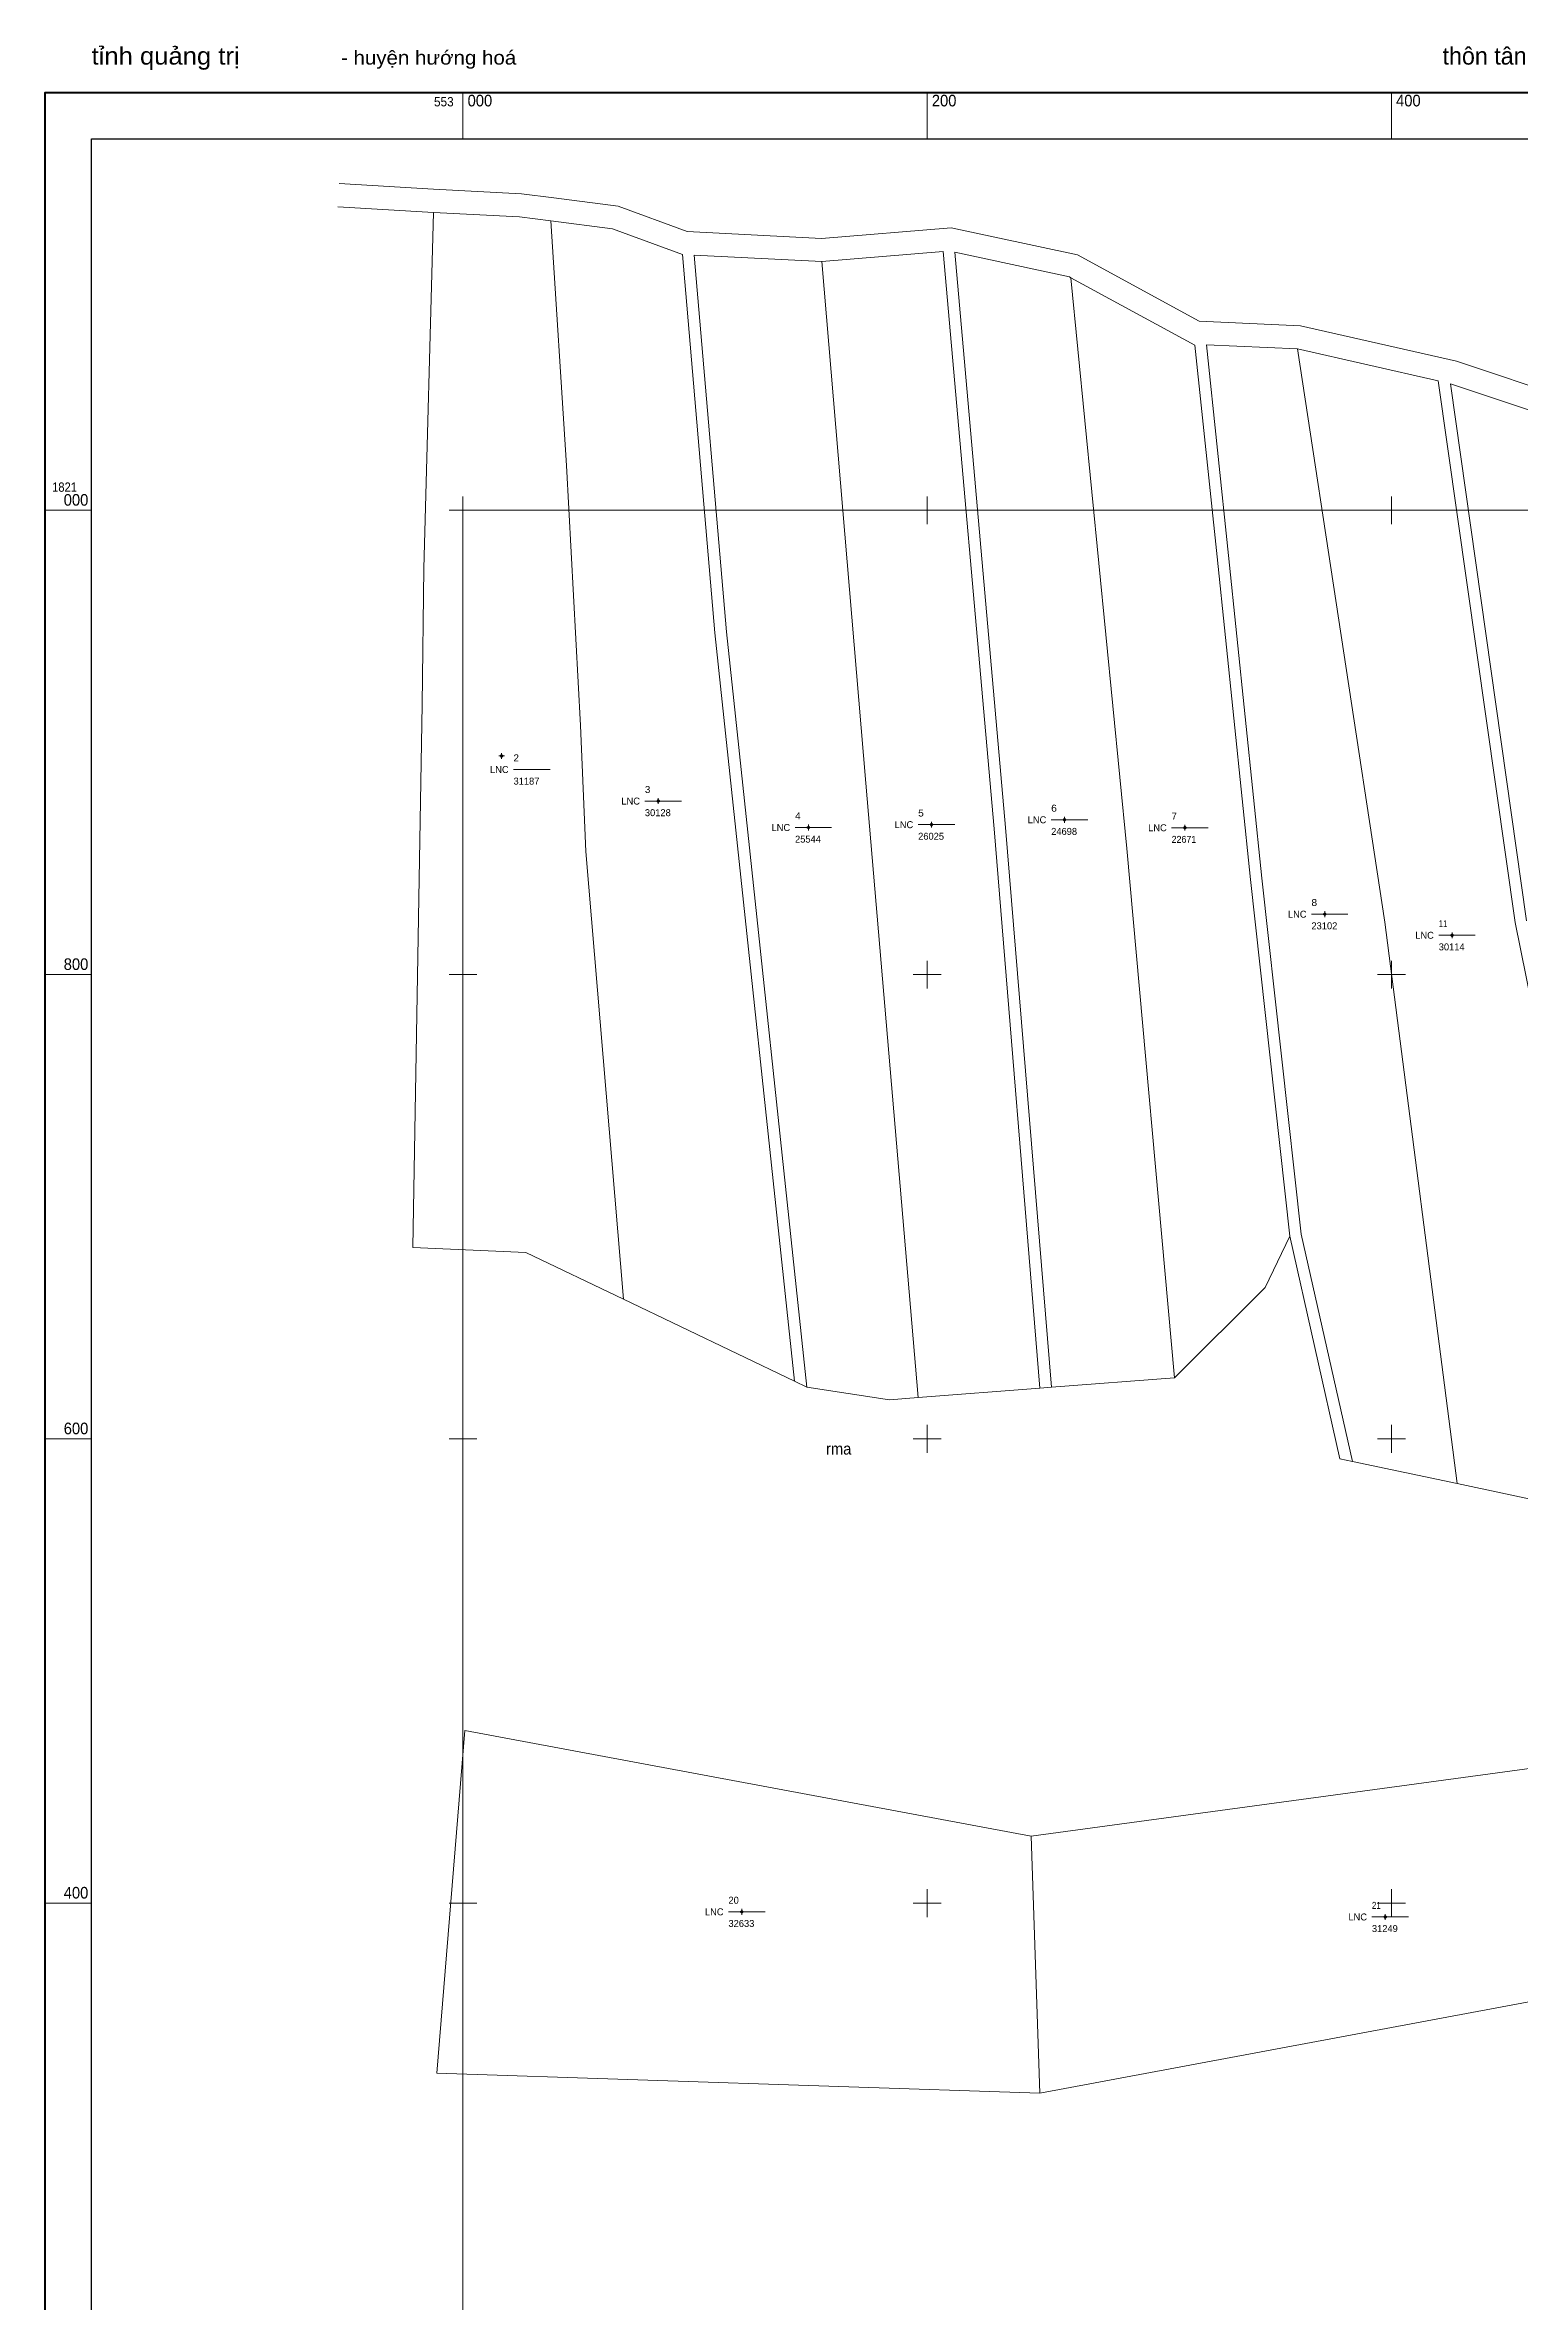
# Model space of a CAD drawing. Header units: metres. Extents: x 552820 to 554180, y 1819712 to 1821252.
# Drawn here: x 552820 to 553456, y 1820228 to 1821200 of the extents above; entities that cross this region are included whole.
import ezdxf
from ezdxf.enums import TextEntityAlignment as Align

# ---------------------------------------------------------------- set-up
doc = ezdxf.new("R2010")
doc.units = ezdxf.units.M
doc.header["$LTSCALE"] = 1.2
for name, color, linetype, lineweight in [('1', 7, 'Continuous', 13), ('10', 7, 'Continuous', 13), ('22', 7, 'Continuous', 13), ('23', 7, 'Continuous', 13), ('50', 7, 'Continuous', 13), ('51', 7, 'Continuous', 13), ('63', 7, 'Continuous', 13)]:
    doc.layers.add(name, color=color, linetype=linetype, lineweight=lineweight)

msp = doc.modelspace()

# ---------------------------------------------------------------- hatches: boundary and pattern name
at = {"layer": '51'}
for points in [[(553016.8, 1820894.21, 1), (553016.5, 1820894.21, 1)], [(553084.28, 1820874.75, 1), (553083.98, 1820874.75, 1)], [(553202, 1820864.59, 1), (553201.7, 1820864.59, 1)], [(553259.32, 1820866.69, 1), (553259.02, 1820866.69, 1)], [(553148.97, 1820863.36, 1), (553148.67, 1820863.36, 1)], [(553311.21, 1820863.26, 1), (553310.91, 1820863.26, 1)], [(553371.44, 1820826.02, 1), (553371.14, 1820826.02, 1)], [(553426.29, 1820816.94, 1), (553425.99, 1820816.94, 1)], [(553120.28, 1820396.27, 1), (553119.98, 1820396.27, 1)], [(553397.5, 1820394.06, 1), (553397.2, 1820394.06, 1)]]:
    msp.add_hatch(color=256, dxfattribs=at).paths.add_polyline_path(points)

# ---------------------------------------------------------------- linework, layer by layer
at = {"layer": '1'}
for p, q in [((552987.24, 1821138.32), (552946.73, 1821140.73)), ((552987.33, 1821128.3), (552946.14, 1821130.75))]:
    msp.add_line(p, q, dxfattribs=at)
at = {"layer": '10'}
for p, q in [((553154.4, 1821117.16), (553096.57, 1821120.09)), ((553154.4, 1821117.16), (553210.3, 1821121.74)), ((553264.82, 1821110.01), (553210.3, 1821121.74)), ((553154.56, 1821107.14), (553173.5, 1820882.52)), ((553317.22, 1821081.46), (553264.82, 1821110.01)), ((553261.95, 1821100.19), (553286.06, 1820854.27)), ((553360.84, 1821079.54), (553317.22, 1821081.46)), ((553428.08, 1821064.18), (553360.84, 1821079.54)), ((553359.48, 1821069.59), (553320.27, 1821071.32)), ((553420.19, 1821055.72), (553359.48, 1821069.59)), ((553480.71, 1821046.59), (553428.08, 1821064.18)), ((553420.19, 1821055.72), (553453.3, 1820822.39)), ((552978.42, 1820682.5), (552982.49, 1820916.4)), ((553148.15, 1820622.26), (553116.69, 1820918.02)), ((553253.49, 1820622.22), (553233.81, 1820863.3)), ((553286.06, 1820854.27), (553306.53, 1820626.34)), ((553253.49, 1820622.22), (553306.53, 1820626.34)), ((553383.19, 1820590.32), (553428.35, 1820580.73)), ((553248.57, 1820318.2), (553244.73, 1820428.85))]:
    msp.add_line(p, q, dxfattribs=at)
for points in [[(553039.1, 1821134.62), (553025.25, 1821136.39), (552987.24, 1821138.32)], [(552987.33, 1821128.3), (552983.21, 1820974.89), (552982.49, 1820916.4)], [(553037.83, 1821124.7), (553024.36, 1821126.42), (552987.33, 1821128.3)], [(553039.1, 1821134.62), (553066.82, 1821131.08), (553096.57, 1821120.09)], [(553037.83, 1821124.7), (553044.62, 1821019.32), (553050.66, 1820907.36), (553052.91, 1820853.06), (553069.13, 1820660.12)], [(553037.83, 1821124.7), (553064.42, 1821121.3), (553094.57, 1821110.17), (553108.53, 1820947.18), (553111.72, 1820917.49)], [(553154.56, 1821107.14), (553099.61, 1821109.92), (553113.51, 1820947.64), (553116.69, 1820918.02)], [(553154.56, 1821107.14), (553206.87, 1821111.42), (553228.83, 1820862.86)], [(553261.95, 1821100.19), (553261.32, 1821100.53), (553211.91, 1821111.16), (553233.81, 1820863.3)], [(553356.21, 1820687.32), (553339.26, 1820841.01), (553324.9, 1820979.99), (553315.26, 1821071.15), (553261.95, 1821100.19)], [(553383.19, 1820590.32), (553361.15, 1820688.16), (553344.23, 1820841.56), (553329.87, 1820980.52), (553320.27, 1821071.32)], [(553359.48, 1821069.59), (553397.17, 1820822.53), (553428.35, 1820580.73)], [(553478.49, 1821036.79), (553425.41, 1821054.53), (553458.23, 1820823.23)], [(552978.42, 1820682.5), (553027.08, 1820680.26), (553069.13, 1820660.12), (553142.85, 1820624.8), (553111.72, 1820917.49)], [(553173.5, 1820882.52), (553196.17, 1820617.77), (553248.51, 1820621.84), (553228.83, 1820862.86)], [(553428.35, 1820580.73), (553505.66, 1820564.3), (553453.3, 1820822.39)], [(553356.21, 1820687.32), (553345.59, 1820665.16), (553306.53, 1820626.34)], [(553196.17, 1820617.77), (553183.76, 1820616.81), (553148.15, 1820622.26)], [(553244.73, 1820428.85), (553000.81, 1820474.35), (552988.71, 1820326.78), (553248.57, 1820318.2)], [(553244.73, 1820428.85), (553547.21, 1820469.94), (553549.19, 1820374.27), (553248.57, 1820318.2)]]:
    msp.add_lwpolyline(points, dxfattribs=at)
at = {"layer": '22'}
for p, q in [((553356.21, 1820687.32), (553377.8, 1820591.47)), ((553142.85, 1820624.8), (553148.15, 1820622.26)), ((553248.51, 1820621.84), (553253.49, 1820622.22)), ((553377.8, 1820591.47), (553383.19, 1820590.32))]:
    msp.add_line(p, q, dxfattribs=at)
at = {"layer": '23'}
for p, q in [((553000, 1820000), (553000, 1821000)), ((553000, 1821000), (554000, 1821000))]:
    msp.add_line(p, q, dxfattribs=at)
at = {"layer": '50'}
for p, q in [((553021.79, 1820888.35), (553037.54, 1820888.35)), ((553078.38, 1820874.75), (553094.13, 1820874.75)), ((553196.1, 1820864.59), (553211.85, 1820864.59)), ((553253.42, 1820866.69), (553269.17, 1820866.69)), ((553143.07, 1820863.36), (553158.82, 1820863.36)), ((553305.31, 1820863.26), (553321.06, 1820863.26)), ((553365.54, 1820826.02), (553381.29, 1820826.02)), ((553420.39, 1820816.94), (553436.14, 1820816.94)), ((553114.38, 1820396.27), (553130.13, 1820396.27)), ((553391.6, 1820394.06), (553407.35, 1820394.06))]:
    msp.add_line(p, q, dxfattribs=at)
at = {"layer": '51'}
for p, q in [((553016.02, 1820894.21), (553015.4, 1820894.21)), ((553016.65, 1820895.46), (553016.65, 1820894.84)), ((553016.65, 1820893.58), (553016.65, 1820892.96)), ((553017.9, 1820894.21), (553017.28, 1820894.21)), ((553083.5, 1820874.75), (553082.88, 1820874.75)), ((553084.13, 1820876), (553084.13, 1820875.38)), ((553084.13, 1820874.12), (553084.13, 1820873.5)), ((553085.38, 1820874.75), (553084.76, 1820874.75)), ((553148.82, 1820864.61), (553148.82, 1820863.98)), ((553201.22, 1820864.59), (553200.6, 1820864.59)), ((553201.85, 1820865.84), (553201.85, 1820865.22)), ((553201.85, 1820863.96), (553201.85, 1820863.34)), ((553203.1, 1820864.59), (553202.48, 1820864.59)), ((553258.55, 1820866.69), (553257.92, 1820866.69)), ((553259.17, 1820867.94), (553259.17, 1820867.32)), ((553259.17, 1820866.06), (553259.17, 1820865.44)), ((553260.42, 1820866.69), (553259.8, 1820866.69)), ((553311.06, 1820864.51), (553311.06, 1820863.88)), ((553148.19, 1820863.36), (553147.57, 1820863.36)), ((553148.82, 1820862.74), (553148.82, 1820862.11)), ((553150.07, 1820863.36), (553149.44, 1820863.36)), ((553310.44, 1820863.26), (553309.81, 1820863.26)), ((553311.06, 1820862.64), (553311.06, 1820862.01)), ((553312.31, 1820863.26), (553311.69, 1820863.26)), ((553370.66, 1820826.02), (553370.04, 1820826.02)), ((553371.29, 1820827.27), (553371.29, 1820826.64)), ((553371.29, 1820825.4), (553371.29, 1820824.77)), ((553372.54, 1820826.02), (553371.92, 1820826.02)), ((553425.52, 1820816.94), (553424.89, 1820816.94)), ((553426.14, 1820818.19), (553426.14, 1820817.56)), ((553426.14, 1820816.32), (553426.14, 1820815.69)), ((553427.39, 1820816.94), (553426.76, 1820816.94)), ((553120.13, 1820397.52), (553120.13, 1820396.9)), ((553119.5, 1820396.27), (553118.88, 1820396.27)), ((553120.13, 1820395.64), (553120.13, 1820395.02)), ((553121.38, 1820396.27), (553120.76, 1820396.27)), ((553396.72, 1820394.06), (553396.1, 1820394.06)), ((553397.35, 1820395.31), (553397.35, 1820394.68)), ((553397.35, 1820393.44), (553397.35, 1820392.81)), ((553398.6, 1820394.06), (553397.98, 1820394.06))]:
    msp.add_line(p, q, dxfattribs=at)
for points in [[(553016.65, 1820894.84), (553016.02, 1820894.21), (553016.65, 1820893.58), (553017.28, 1820894.21)], [(553084.13, 1820875.38), (553083.5, 1820874.75), (553084.13, 1820874.12), (553084.76, 1820874.75)], [(553148.82, 1820863.98), (553148.19, 1820863.36), (553148.82, 1820862.74), (553149.44, 1820863.36)], [(553201.85, 1820865.22), (553201.22, 1820864.59), (553201.85, 1820863.96), (553202.48, 1820864.59)], [(553259.17, 1820867.32), (553258.55, 1820866.69), (553259.17, 1820866.06), (553259.8, 1820866.69)], [(553311.06, 1820863.88), (553310.44, 1820863.26), (553311.06, 1820862.64), (553311.69, 1820863.26)], [(553371.29, 1820826.64), (553370.66, 1820826.02), (553371.29, 1820825.4), (553371.92, 1820826.02)], [(553426.14, 1820817.56), (553425.52, 1820816.94), (553426.14, 1820816.32), (553426.76, 1820816.94)], [(553120.13, 1820396.9), (553119.5, 1820396.27), (553120.13, 1820395.64), (553120.76, 1820396.27)], [(553397.35, 1820394.68), (553396.72, 1820394.06), (553397.35, 1820393.44), (553397.98, 1820394.06)]]:
    msp.add_lwpolyline(points, close=True, dxfattribs=at)
for centre in [(553016.65, 1820894.21), (553084.13, 1820874.75), (553201.85, 1820864.59), (553259.17, 1820866.69), (553148.82, 1820863.36), (553311.06, 1820863.26), (553371.29, 1820826.02), (553426.14, 1820816.94), (553120.13, 1820396.27), (553397.35, 1820394.06)]:
    msp.add_circle(centre, 0.15, dxfattribs=at)
at = {"layer": '63'}
for p, q in [((553000, 1821160), (553000, 1821180)), ((553200, 1821160), (553200, 1821180)), ((553400, 1821160), (553400, 1821180)), ((552820, 1821000), (552840, 1821000)), ((552994, 1821000), (553006, 1821000)), ((553000, 1820994), (553000, 1821006)), ((553194, 1821000), (553206, 1821000)), ((553200, 1820994), (553200, 1821006)), ((553394, 1821000), (553406, 1821000)), ((553400, 1820994), (553400, 1821006)), ((553000, 1820794), (553000, 1820806)), ((553200, 1820794), (553200, 1820806)), ((553400, 1820794), (553400, 1820806)), ((552820, 1820800), (552840, 1820800)), ((552994, 1820800), (553006, 1820800)), ((553194, 1820800), (553206, 1820800)), ((553394, 1820800), (553406, 1820800)), ((553000, 1820594), (553000, 1820606)), ((553200, 1820594), (553200, 1820606)), ((553400, 1820594), (553400, 1820606)), ((552820, 1820600), (552840, 1820600)), ((552994, 1820600), (553006, 1820600)), ((553194, 1820600), (553206, 1820600)), ((553394, 1820600), (553406, 1820600)), ((552820, 1820400), (552840, 1820400)), ((552994, 1820400), (553006, 1820400)), ((553000, 1820394), (553000, 1820406)), ((553194, 1820400), (553206, 1820400)), ((553200, 1820394), (553200, 1820406)), ((553394, 1820400), (553406, 1820400)), ((553400, 1820394), (553400, 1820406))]:
    msp.add_line(p, q, dxfattribs=at)
at = {"layer": '63', "lineweight": 40}
msp.add_lwpolyline([(552820, 1819820), (552820, 1821180), (554180, 1821180), (554180, 1819820)], close=True, dxfattribs=at)
at = {"layer": '63', "lineweight": 25}
msp.add_lwpolyline([(552840, 1819840), (552840, 1821160), (554160, 1821160), (554160, 1819840)], close=True, dxfattribs=at)

# ---------------------------------------------------------------- texts
at = {"layer": '22', "width": 0.95}
msp.add_text('rma', height=5, dxfattribs=at).set_placement((553161.86, 1820593.26), align=Align.CENTER)
at = {"layer": '50'}
for s, width, p in [('2', 1.05, (553021.79, 1820891.85)), ('3', 1.05, (553078.38, 1820878.25)), ('4', 1.1, (553143.07, 1820866.86)), ('5', 1.1, (553196.1, 1820868.09)), ('6', 1.1, (553253.42, 1820870.19)), ('22671', 0.95, (553305.31, 1820856.76)), ('8', 1.1, (553365.54, 1820829.52)), ('11', 0.85, (553420.39, 1820820.44)), ('21', 0.85, (553391.6, 1820397.56))]:
    msp.add_text(s, height=3, dxfattribs=dict(at, width=width)).set_placement(p)
for p in [(553019.69, 1820886.85), (553076.28, 1820873.25), (553140.97, 1820861.86), (553194, 1820863.09), (553251.32, 1820865.19), (553303.21, 1820861.76), (553363.44, 1820824.52), (553418.29, 1820815.44), (553112.28, 1820394.77), (553389.5, 1820392.56)]:
    msp.add_text('LNC', height=3, dxfattribs=at).set_placement(p, align=Align.RIGHT)
for s, p in [('31187', (553021.79, 1820881.85)), ('30128', (553078.38, 1820868.25)), ('7', (553305.31, 1820866.76)), ('25544', (553143.07, 1820856.86)), ('26025', (553196.1, 1820858.09)), ('24698', (553253.42, 1820860.19)), ('23102', (553365.54, 1820819.52)), ('30114', (553420.39, 1820810.44)), ('20', (553114.38, 1820399.77)), ('32633', (553114.38, 1820389.77)), ('31249', (553391.6, 1820387.56))]:
    msp.add_text(s, height=3, dxfattribs=at).set_placement(p)
at = {"layer": '63'}
for s, height, width, p in [('tỉnh quảng trị', 7.5, 1.1, (552840, 1821192)), (' - huyện hướng hoá', 6, 1.1, (552945, 1821192)), ('000', 5, 0.95, (553002, 1821174)), ('200', 5, 0.95, (553202, 1821174)), ('400', 5, 0.95, (553402, 1821174)), ('1821', 4, 0.9, (552823, 1821008)), ('1821', 4, 0.9, (552823, 1821008)), ('000', 5, 0.95, (552828, 1821002)), ('800', 5, 0.95, (552828, 1820802)), ('600', 5, 0.95, (552828, 1820602)), ('400', 5, 0.95, (552828, 1820402))]:
    msp.add_text(s, height=height, dxfattribs=dict(at, width=width)).set_placement(p)
msp.add_text('thôn tân hải - Tờ số 19 (821 552-2)', height=7.5, dxfattribs=at).set_placement((553500.01, 1821192), align=Align.CENTER)
at = {"layer": '63', "width": 0.95}
msp.add_text('553', height=4, dxfattribs=at).set_placement((552996, 1821174), align=Align.RIGHT)

doc.saveas('drawing.dxf')
